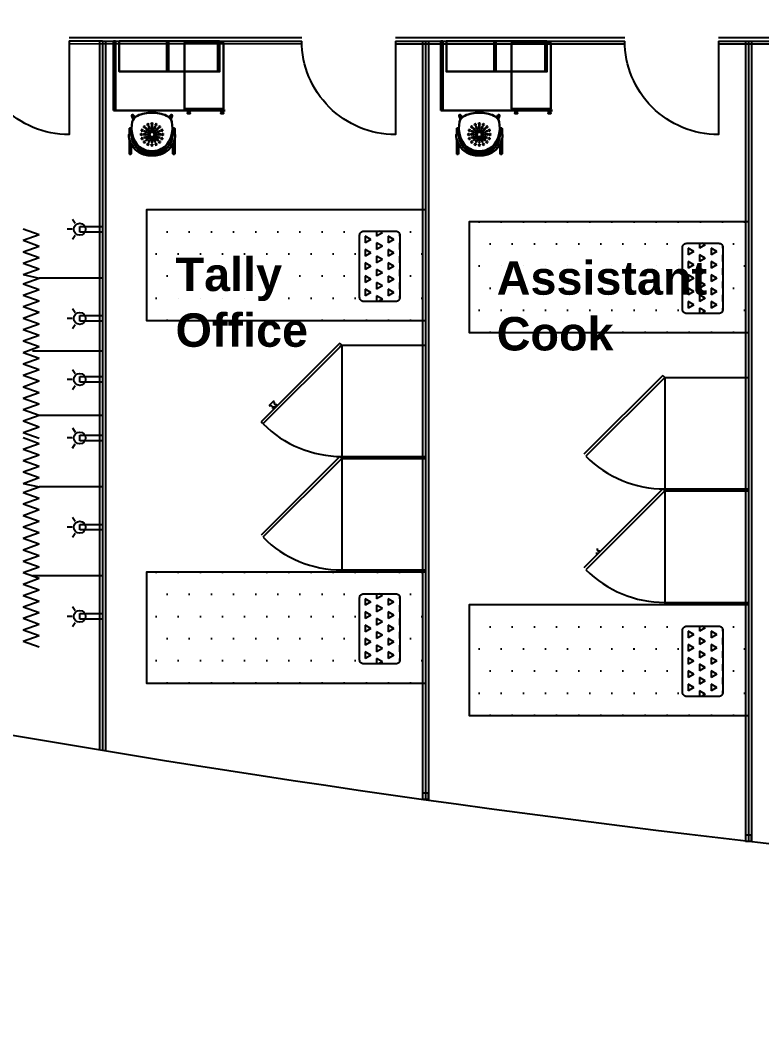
# Model space of a CAD drawing. Header units: millimetres. Extents: x 2592 to 2762, y 1632 to 1753.
# Drawn here: x 2612.24 to 2618.4, y 1687.58 to 1696.04 of the extents above; entities that cross this region are included whole.
import ezdxf

# ---------------------------------------------------------------- set-up
doc = ezdxf.new("R2010")
doc.units = ezdxf.units.MM
for name, color, linetype in [('-1', 7, 'Continuous'), ('15', 7, 'Continuous'), ('Layer3', 7, 'Continuous'), ('SHIP', 7, 'Continuous')]:
    doc.layers.add(name, color=color, linetype=linetype)
doc.layers.add('FURNITURE', color=7, linetype='Continuous', lineweight=30)
doc.styles.get("Standard").update_dxf_attribs({"font": 'Arial.ttf'})

msp = doc.modelspace()

# ---------------------------------------------------------------- hatches: boundary and pattern name
h = msp.add_hatch()
h.set_pattern_fill('DOTS', color=105, scale=0.115818, style=0)
h.set_pattern_definition([(180, (3313.4204, 1919.32875), (-0.09193087, 0.183861737), [0, -0.183861737])])
h.paths.add_polyline_path([(2613.2886, 1693.5411), (2615.605, 1693.5411), (2615.605, 1694.4676), (2613.2886, 1694.4676)])
h.paths.add_polyline_path([(2615.0591, 1694.2662, -0.414214), (2615.0938, 1694.301), (2615.3596, 1694.301, -0.414214), (2615.3944, 1694.2662), (2615.3944, 1693.7515, -0.414214), (2615.3596, 1693.7168), (2615.0938, 1693.7168, -0.414214), (2615.0591, 1693.7515)], flags=16)
h = msp.add_hatch()
h.set_pattern_fill('DOTS', color=105, scale=0.115818, style=0)
h.set_pattern_definition([(180, (3316.10368, 1919.22816), (-0.09193087, 0.183861737), [0, -0.183861737])])
h.paths.add_polyline_path([(2615.9719, 1693.4405), (2618.2883, 1693.4405), (2618.2883, 1694.367), (2615.9719, 1694.367)])
h.paths.add_polyline_path([(2617.7424, 1694.1657, -0.414214), (2617.7771, 1694.2004), (2618.0429, 1694.2004, -0.414214), (2618.0777, 1694.1657), (2618.0777, 1693.6509, -0.414214), (2618.0429, 1693.6162), (2617.7771, 1693.6162, -0.414214), (2617.7424, 1693.6509)], flags=16)
h = msp.add_hatch()
h.set_pattern_fill('TRIANG', color=1, scale=0.011582, angle=-90, style=0)
h.set_pattern_definition([(210, (2584.38793, 1895.435615), (-0.09553735, 0.055158506), [0.05515852, -0.05515852]), (150, (2584.38793, 1895.435615), (-7e-09, 0.110317024), [0.05515852, -0.05515852]), (270, (2584.34016, 1895.46319), (-0.09553734, -0.055158518), [0.05515852, -0.05515852])])
h.paths.add_polyline_path([(2615.0577, 1694.2518, -0.414214), (2615.0924, 1694.2865), (2615.3582, 1694.2865, -0.414214), (2615.393, 1694.2518), (2615.393, 1693.7371, -0.414214), (2615.3582, 1693.7023), (2615.0924, 1693.7023, -0.414214), (2615.0577, 1693.7371)])
h = msp.add_hatch()
h.set_pattern_fill('TRIANG', color=1, scale=0.011582, angle=-90, style=0)
h.set_pattern_definition([(210, (2587.07121, 1895.33502), (-0.09553735, 0.055158506), [0.05515852, -0.05515852]), (150, (2587.07121, 1895.33502), (-7e-09, 0.110317024), [0.05515852, -0.05515852]), (270, (2587.02344, 1895.3626), (-0.09553734, -0.055158518), [0.05515852, -0.05515852])])
h.paths.add_polyline_path([(2617.7409, 1694.1512, -0.414214), (2617.7757, 1694.1859), (2618.0415, 1694.1859, -0.414214), (2618.0762, 1694.1512), (2618.0762, 1693.6365, -0.414214), (2618.0415, 1693.6017), (2617.7757, 1693.6017, -0.414214), (2617.7409, 1693.6365)])
h = msp.add_hatch()
h.set_pattern_fill('DOTS', color=105, scale=0.115818, style=0)
h.set_pattern_definition([(180, (3313.4204, 1916.3158), (-0.09193087, 0.183861737), [0, -0.183861737])])
h.paths.add_polyline_path([(2613.2886, 1690.5281), (2615.605, 1690.5281), (2615.605, 1691.4547), (2613.2886, 1691.4547)])
h.paths.add_polyline_path([(2615.0591, 1691.2533, -0.414214), (2615.0938, 1691.288), (2615.3596, 1691.288, -0.414214), (2615.3944, 1691.2533), (2615.3944, 1690.7386, -0.414214), (2615.3596, 1690.7038), (2615.0938, 1690.7038, -0.414214), (2615.0591, 1690.7386)], flags=16)
h = msp.add_hatch()
h.set_pattern_fill('TRIANG', color=1, scale=0.011582, angle=-90, style=0)
h.set_pattern_definition([(210, (2584.38793, 1892.42267), (-0.09553735, 0.055158506), [0.05515852, -0.05515852]), (150, (2584.38793, 1892.42267), (-7e-09, 0.110317024), [0.05515852, -0.05515852]), (270, (2584.34016, 1892.45025), (-0.09553734, -0.055158518), [0.05515852, -0.05515852])])
h.paths.add_polyline_path([(2615.0577, 1691.2388, -0.414214), (2615.0924, 1691.2736), (2615.3582, 1691.2736, -0.414214), (2615.393, 1691.2388), (2615.393, 1690.7241, -0.414214), (2615.3582, 1690.6894), (2615.0924, 1690.6894, -0.414214), (2615.0577, 1690.7241)])
h = msp.add_hatch()
h.set_pattern_fill('DOTS', color=105, scale=0.115818, style=0)
h.set_pattern_definition([(180, (3316.10368, 1916.04606), (-0.09193087, 0.183861737), [0, -0.183861737])])
h.paths.add_polyline_path([(2615.9719, 1690.2584), (2618.2883, 1690.2584), (2618.2883, 1691.1849), (2615.9719, 1691.1849)])
h.paths.add_polyline_path([(2617.7424, 1690.9835, -0.414214), (2617.7771, 1691.0183), (2618.0429, 1691.0183, -0.414214), (2618.0777, 1690.9835), (2618.0777, 1690.4688, -0.414214), (2618.0429, 1690.4341), (2617.7771, 1690.4341, -0.414214), (2617.7424, 1690.4688)], flags=16)
h = msp.add_hatch()
h.set_pattern_fill('TRIANG', color=1, scale=0.011582, angle=-90, style=0)
h.set_pattern_definition([(210, (2587.07121, 1892.15292), (-0.09553735, 0.055158506), [0.05515852, -0.05515852]), (150, (2587.07121, 1892.15292), (-7e-09, 0.110317024), [0.05515852, -0.05515852]), (270, (2587.02344, 1892.1805), (-0.09553734, -0.055158518), [0.05515852, -0.05515852])])
h.paths.add_polyline_path([(2617.7409, 1690.9691, -0.414214), (2617.7757, 1691.0038), (2618.0415, 1691.0038, -0.414214), (2618.0762, 1690.9691), (2618.0762, 1690.4544, -0.414214), (2618.0415, 1690.4196), (2617.7757, 1690.4196, -0.414214), (2617.7409, 1690.4544)])

# ---------------------------------------------------------------- linework, layer by layer
at = {"layer": '-1', "color": 7}
msp.add_line((2612.3941, 1692.7565), (2612.9217, 1692.7565), dxfattribs=at)
for points in [[(2612.6438, 1695.8676), (2612.6438, 1695.0898, -0.414214), (2611.8659, 1695.8676)], [(2615.3551, 1695.8672), (2615.3551, 1695.0894, -0.414214), (2614.5773, 1695.8672)], [(2618.0384, 1695.8672), (2618.0384, 1695.0894, -0.414214), (2617.2606, 1695.8672)]]:
    msp.add_lwpolyline(points, format="xyb", dxfattribs=at)
for p, q in [((2612.9217, 1695.8676), (2612.9217, 1689.9691)), ((2615.605, 1695.8676), (2615.605, 1689.5588)), ((2618.2883, 1695.8676), (2618.2883, 1689.2141)), ((2612.2635, 1694.3058), (2612.3941, 1694.2583)), ((2612.2635, 1694.2108), (2612.3941, 1694.2583)), ((2612.2635, 1694.2108), (2612.3941, 1694.1632)), ((2612.2635, 1694.1157), (2612.3941, 1694.1632)), ((2612.2635, 1694.1157), (2612.3941, 1694.0681)), ((2612.2635, 1694.0206), (2612.3941, 1694.0681)), ((2612.2635, 1694.0206), (2612.3941, 1693.9731)), ((2612.2635, 1693.9255), (2612.3941, 1693.9731)), ((2612.2635, 1693.9255), (2612.3941, 1693.8973)), ((2612.2635, 1693.8498), (2612.3941, 1693.8973)), ((2612.2635, 1693.8498), (2612.3941, 1693.8023)), ((2612.9217, 1693.8973), (2612.3941, 1693.8973)), ((2612.9217, 1693.8973), (2612.3941, 1693.8973)), ((2612.9217, 1693.8973), (2612.3941, 1693.8973)), ((2612.9217, 1693.8973), (2612.3941, 1693.8973)), ((2612.2635, 1693.7547), (2612.3941, 1693.8023)), ((2612.2635, 1693.7547), (2612.3941, 1693.7072)), ((2612.2635, 1693.6597), (2612.3941, 1693.7072)), ((2612.2635, 1693.6597), (2612.3941, 1693.6121)), ((2612.2635, 1693.5646), (2612.3941, 1693.6121)), ((2612.2635, 1693.5646), (2612.3941, 1693.517)), ((2612.2635, 1693.4695), (2612.3941, 1693.517)), ((2612.2635, 1693.4695), (2612.3941, 1693.422)), ((2612.2635, 1693.3744), (2612.3941, 1693.422)), ((2612.2635, 1693.3744), (2612.3941, 1693.3269)), ((2612.2635, 1693.2794), (2612.3941, 1693.3269)), ((2612.2635, 1693.2794), (2612.3941, 1693.2318)), ((2612.9217, 1693.2903), (2612.341, 1693.2903)), ((2612.9217, 1693.2903), (2612.341, 1693.2903)), ((2612.2635, 1693.1843), (2612.3941, 1693.2318)), ((2612.2635, 1693.1843), (2612.3941, 1693.1368)), ((2612.2635, 1693.0892), (2612.3941, 1693.1368)), ((2612.2635, 1693.0892), (2612.3941, 1693.0417)), ((2612.2635, 1692.9942), (2612.3941, 1693.0417)), ((2612.2635, 1692.9942), (2612.3941, 1692.9466)), ((2612.2635, 1692.8991), (2612.3941, 1692.9466)), ((2612.2635, 1692.8991), (2612.3941, 1692.8516)), ((2612.2635, 1692.804), (2612.3941, 1692.8516)), ((2612.2635, 1692.804), (2612.3941, 1692.7565)), ((2612.2635, 1692.709), (2612.3941, 1692.7565)), ((2612.2635, 1692.709), (2612.3941, 1692.6614)), ((2612.2635, 1692.6139), (2612.3941, 1692.6614)), ((2612.2635, 1692.6139), (2612.3941, 1692.5664)), ((2612.2635, 1692.5707), (2612.3941, 1692.5231)), ((2612.2635, 1692.4756), (2612.3941, 1692.5231)), ((2612.2635, 1692.4756), (2612.3941, 1692.4281)), ((2612.2635, 1692.3805), (2612.3941, 1692.4281)), ((2612.2635, 1692.3805), (2612.3941, 1692.333)), ((2612.2635, 1692.2855), (2612.3941, 1692.333)), ((2612.2635, 1692.2855), (2612.3941, 1692.2379)), ((2612.2635, 1692.1904), (2612.3941, 1692.2379)), ((2612.2635, 1692.1904), (2612.3941, 1692.1622)), ((2612.2635, 1692.1147), (2612.3941, 1692.1622)), ((2612.9217, 1692.1622), (2612.3941, 1692.1622)), ((2612.9217, 1692.1622), (2612.3941, 1692.1622)), ((2612.9217, 1692.1622), (2612.3941, 1692.1622)), ((2612.9217, 1692.1622), (2612.3941, 1692.1622)), ((2612.2635, 1692.1147), (2612.3941, 1692.0671)), ((2612.2635, 1692.0196), (2612.3941, 1692.0671)), ((2612.2635, 1692.0196), (2612.3941, 1691.972)), ((2612.2635, 1691.9245), (2612.3941, 1691.972)), ((2612.2635, 1691.9245), (2612.3941, 1691.877)), ((2612.2635, 1691.8294), (2612.3941, 1691.877)), ((2612.2635, 1691.8294), (2612.3941, 1691.7819)), ((2612.2635, 1691.7344), (2612.3941, 1691.7819)), ((2612.2635, 1691.7344), (2612.3941, 1691.6868)), ((2612.2635, 1691.6393), (2612.3941, 1691.6868)), ((2612.2635, 1691.6393), (2612.3941, 1691.5918)), ((2612.2635, 1691.5442), (2612.3941, 1691.5918)), ((2612.2635, 1691.5442), (2612.3941, 1691.4967)), ((2612.2635, 1691.4492), (2612.3941, 1691.4967)), ((2612.2635, 1691.4492), (2612.3941, 1691.4016)), ((2612.2635, 1691.3541), (2612.3941, 1691.4016)), ((2612.9217, 1691.4209), (2612.341, 1691.4209)), ((2612.9217, 1691.4209), (2612.341, 1691.4209)), ((2612.2635, 1691.3541), (2612.3941, 1691.3066)), ((2612.2635, 1691.259), (2612.3941, 1691.3066)), ((2612.2635, 1691.259), (2612.3941, 1691.2115)), ((2612.2635, 1691.164), (2612.3941, 1691.2115)), ((2612.2635, 1691.164), (2612.3941, 1691.1164)), ((2612.2635, 1691.0689), (2612.3941, 1691.1164)), ((2612.2635, 1691.0689), (2612.3941, 1691.0214)), ((2612.2635, 1690.9738), (2612.3941, 1691.0214)), ((2612.2635, 1690.9738), (2612.3941, 1690.9263)), ((2612.2635, 1690.8788), (2612.3941, 1690.9263)), ((2612.2635, 1690.8788), (2612.3941, 1690.8312))]:
    msp.add_line(p, q)
at = {"color": 2}
for p, q in [((2614.8937, 1693.3569), (2614.2385, 1692.7017)), ((2614.8937, 1693.3569), (2614.9101, 1693.3405)), ((2614.9101, 1693.3405), (2614.2549, 1692.6853)), ((2614.8937, 1693.3241), (2614.9101, 1693.3405)), ((2614.9101, 1693.3405), (2614.9101, 1692.414)), ((2614.9101, 1693.3405), (2615.605, 1693.3405)), ((2614.9101, 1693.3405), (2615.605, 1693.3405)), ((2617.577, 1693.0871), (2616.9218, 1692.432)), ((2617.5934, 1693.0708), (2616.9382, 1692.4156)), ((2617.577, 1693.0871), (2617.5934, 1693.0708)), ((2617.577, 1693.0544), (2617.5934, 1693.0708)), ((2617.5934, 1693.0708), (2617.5934, 1692.1442)), ((2617.5934, 1693.0708), (2618.2883, 1693.0708)), ((2617.5934, 1693.0708), (2618.2883, 1693.0708)), ((2614.3359, 1692.827), (2614.3591, 1692.827)), ((2614.2385, 1692.7055), (2614.2549, 1692.6891)), ((2614.8937, 1692.414), (2614.2385, 1691.7588)), ((2614.8937, 1692.414), (2614.9101, 1692.3976)), ((2614.9101, 1692.414), (2615.605, 1692.414)), ((2614.9101, 1692.414), (2614.9101, 1692.3976)), ((2614.9101, 1692.3976), (2614.2549, 1691.7424)), ((2614.8937, 1692.3812), (2614.9101, 1692.3976)), ((2614.9101, 1692.3976), (2615.605, 1692.3976)), ((2614.9101, 1692.3976), (2615.605, 1692.3976)), ((2614.9101, 1692.3976), (2615.605, 1692.3976)), ((2614.9101, 1692.3976), (2614.9101, 1691.471)), ((2614.9101, 1692.3976), (2615.605, 1692.3976)), ((2614.9101, 1692.3976), (2615.605, 1692.3976)), ((2617.577, 1692.1442), (2616.9218, 1691.489)), ((2617.5934, 1692.1278), (2616.9382, 1691.4727)), ((2617.577, 1692.1442), (2617.5934, 1692.1278)), ((2617.577, 1692.1115), (2617.5934, 1692.1278)), ((2617.5934, 1692.1442), (2618.2883, 1692.1442)), ((2617.5934, 1692.1442), (2617.5934, 1692.1278)), ((2617.5934, 1692.1278), (2618.2883, 1692.1278)), ((2617.5934, 1692.1278), (2618.2883, 1692.1278)), ((2617.5934, 1692.1278), (2618.2883, 1692.1278)), ((2617.5934, 1692.1278), (2617.5934, 1691.2013)), ((2617.5934, 1692.1278), (2618.2883, 1692.1278)), ((2617.5934, 1692.1278), (2618.2883, 1692.1278)), ((2617.0192, 1691.6106), (2617.0424, 1691.6106)), ((2614.9101, 1691.471), (2615.605, 1691.471)), ((2614.9101, 1691.471), (2614.9101, 1691.4547)), ((2614.9101, 1691.4547), (2615.605, 1691.4547)), ((2614.9101, 1691.4547), (2615.605, 1691.4547)), ((2614.9101, 1691.4547), (2615.605, 1691.4547)), ((2617.5934, 1691.2013), (2618.2883, 1691.2013)), ((2617.5934, 1691.2013), (2617.5934, 1691.1849)), ((2617.5934, 1691.1849), (2618.2883, 1691.1849)), ((2617.5934, 1691.1849), (2618.2883, 1691.1849)), ((2617.5934, 1691.1849), (2618.2883, 1691.1849))]:
    msp.add_line(p, q, dxfattribs=at)
for points in [[(2615.605, 1693.5411), (2613.2886, 1693.5411), (2613.2886, 1694.4676), (2615.605, 1694.4676)], [(2618.2883, 1693.4405), (2615.9719, 1693.4405), (2615.9719, 1694.367), (2618.2883, 1694.367)], [(2615.605, 1690.5281), (2613.2886, 1690.5281), (2613.2886, 1691.4547), (2615.605, 1691.4547)], [(2618.2883, 1690.2584), (2615.9719, 1690.2584), (2615.9719, 1691.1849), (2618.2883, 1691.1849)], [(2615.58, 1689.5647), (2615.63, 1689.5647), (2615.63, 1689.6147), (2615.58, 1689.6147)], [(2618.2633, 1689.2171), (2618.3133, 1689.2171), (2618.3133, 1689.2671), (2618.2633, 1689.2671)]]:
    msp.add_lwpolyline(points, close=True)
at = {"color": 1}
for points in [[(2615.0577, 1693.7371), (2615.0577, 1694.2518, -0.414214), (2615.0924, 1694.2865), (2615.3582, 1694.2865, -0.414214), (2615.393, 1694.2518), (2615.393, 1693.7371, -0.414214), (2615.3582, 1693.7023), (2615.0924, 1693.7023, -0.414214)], [(2617.7409, 1693.6365), (2617.7409, 1694.1512, -0.414214), (2617.7757, 1694.1859), (2618.0415, 1694.1859, -0.414214), (2618.0762, 1694.1512), (2618.0762, 1693.6365, -0.414214), (2618.0415, 1693.6017), (2617.7757, 1693.6017, -0.414214)], [(2615.0577, 1690.7241), (2615.0577, 1691.2388, -0.414214), (2615.0924, 1691.2736), (2615.3582, 1691.2736, -0.414214), (2615.393, 1691.2388), (2615.393, 1690.7241, -0.414214), (2615.3582, 1690.6894), (2615.0924, 1690.6894, -0.414214)], [(2617.7409, 1690.4544), (2617.7409, 1690.9691, -0.414214), (2617.7757, 1691.0038), (2618.0415, 1691.0038, -0.414214), (2618.0762, 1690.9691), (2618.0762, 1690.4544, -0.414214), (2618.0415, 1690.4196), (2617.7757, 1690.4196, -0.414214)]]:
    msp.add_lwpolyline(points, format="xyb", close=True, dxfattribs=at)
at = {"color": 2, "ltscale": 0.1}
for points in [[(2614.3485, 1692.8656), (2614.3409, 1692.8733), (2614.3081, 1692.8405), (2614.3158, 1692.8329)], [(2614.3354, 1692.8132), (2614.3409, 1692.8078), (2614.3736, 1692.8405)], [(2614.3736, 1692.8405), (2614.3681, 1692.846)], [(2617.0187, 1691.5968), (2617.0241, 1691.5914), (2617.0569, 1691.6241)], [(2617.0569, 1691.6241), (2617.0514, 1691.6296)]]:
    msp.add_lwpolyline(points, dxfattribs=at)
for centre, start, end in [((2614.3215, 1692.819), 337.61986, 112.38014), ((2614.3624, 1692.8599), 157.61986, 292.38014), ((2617.0457, 1691.6435), 157.61986, 292.38014)]:
    msp.add_arc(centre, 0.0151, start, end, dxfattribs=at)
at = {"color": 2}
for centre in [(2614.9101, 1693.3405), (2617.5934, 1693.0708), (2614.9101, 1692.3976), (2617.5934, 1692.1278)]:
    msp.add_arc(centre, 0.9265, 225, 270, dxfattribs=at)
at = {"layer": '15'}
for p, q in [((2612.6438, 1695.8676), (2612.9217, 1695.8676)), ((2612.9217, 1695.8672), (2614.5773, 1695.8672)), ((2615.3551, 1695.8672), (2617.2606, 1695.8672)), ((2615.605, 1695.8672), (2615.605, 1695.0425)), ((2618.0384, 1695.8672), (2619.9439, 1695.8672)), ((2618.2883, 1695.8672), (2618.2883, 1695.0898))]:
    msp.add_line(p, q, dxfattribs=at)
msp.add_open_spline([(2595.4177, 1703.4766), (2597.9896, 1705.1558), (2607.4952, 1707.4045), (2618.8266, 1709.5475), (2646.5254, 1710.6884), (2663.2577, 1710.6345), (2684.8698, 1710.8059), (2704.7942, 1709.4347), (2716.9406, 1704.9596), (2720.8421, 1701.6755), (2721.7541, 1699.1949), (2720.8418, 1696.6038), (2716.9403, 1693.3196), (2704.7938, 1688.8446), (2684.8694, 1687.4734), (2663.2573, 1687.6447), (2646.5251, 1687.5908), (2618.8263, 1688.7317), (2607.4948, 1690.8747), (2597.9892, 1693.1234), (2595.4173, 1694.8026)], degree=3, knots=[0, 0, 0, 0, 7.869222, 26.748757, 42.740066, 76.819194, 100.648485, 122.401168, 132.015576, 139.770971, 139.770971, 139.770971, 147.526365, 157.140773, 178.893456, 202.722747, 236.801876, 252.793184, 271.67272, 279.541942, 279.541942, 279.541942, 279.541942], dxfattribs=at)
at = {"layer": 'FURNITURE', "color": 3}
for p, q in [((2613.0287, 1695.2883), (2613.9406, 1695.2883)), ((2615.7482, 1695.2883), (2616.6601, 1695.2883))]:
    msp.add_line(p, q, dxfattribs=at)
at = {"layer": 'FURNITURE', "color": 3, "ltscale": 0.1}
for p, q in [((2613.1649, 1695.2446), (2613.1772, 1695.215)), ((2613.1784, 1695.2503), (2613.1874, 1695.2287)), ((2613.4873, 1695.2503), (2613.4783, 1695.2287)), ((2613.5008, 1695.2446), (2613.4885, 1695.215)), ((2615.8843, 1695.2446), (2615.8967, 1695.215)), ((2615.8979, 1695.2503), (2615.9068, 1695.2287)), ((2616.2067, 1695.2503), (2616.1978, 1695.2287)), ((2616.2203, 1695.2446), (2616.2079, 1695.215)), ((2613.1445, 1695.0913), (2613.1445, 1695.1368)), ((2613.1592, 1695.0913), (2613.1592, 1695.1368)), ((2613.5065, 1695.0913), (2613.5065, 1695.1368)), ((2613.5212, 1695.0913), (2613.5212, 1695.1368)), ((2615.864, 1695.0913), (2615.864, 1695.1368)), ((2615.8786, 1695.0913), (2615.8786, 1695.1368)), ((2616.226, 1695.0913), (2616.226, 1695.1368)), ((2616.2406, 1695.0913), (2616.2406, 1695.1368)), ((2613.1615, 1695.0913), (2613.1422, 1695.0913)), ((2613.1445, 1694.9325), (2613.1445, 1695.0536)), ((2613.165, 1695.0657), (2613.177, 1695.0657)), ((2613.1681, 1695.0511), (2613.1832, 1695.0511)), ((2613.2585, 1695.0763), (2613.2586, 1695.0763)), ((2613.4981, 1695.0511), (2613.4825, 1695.0511)), ((2613.5011, 1695.0657), (2613.4887, 1695.0657)), ((2613.5042, 1695.0913), (2613.5235, 1695.0913)), ((2613.5212, 1694.9325), (2613.5212, 1695.0536)), ((2615.8809, 1695.0913), (2615.8616, 1695.0913)), ((2615.864, 1694.9325), (2615.864, 1695.0536)), ((2615.8844, 1695.0657), (2615.8965, 1695.0657)), ((2615.8876, 1695.0511), (2615.9026, 1695.0511)), ((2615.9779, 1695.0763), (2615.978, 1695.0763)), ((2616.2176, 1695.0511), (2616.202, 1695.0511)), ((2616.2205, 1695.0657), (2616.2081, 1695.0657)), ((2616.2237, 1695.0913), (2616.243, 1695.0913)), ((2616.2406, 1694.9325), (2616.2406, 1695.0536)), ((2613.1592, 1694.9325), (2613.1592, 1695.012)), ((2613.3411, 1694.9526), (2613.3257, 1694.9526)), ((2613.5065, 1694.9325), (2613.5065, 1695.012)), ((2615.8786, 1694.9325), (2615.8786, 1695.012)), ((2616.0606, 1694.9526), (2616.0451, 1694.9526)), ((2616.226, 1694.9325), (2616.226, 1695.012)), ((2613.3143, 1694.9388), (2613.3329, 1694.9388)), ((2613.3143, 1694.9308), (2613.3514, 1694.9308)), ((2613.3143, 1694.9164), (2613.3329, 1694.9164)), ((2613.3514, 1694.9388), (2613.3329, 1694.9388)), ((2613.3514, 1694.9164), (2613.3329, 1694.9164)), ((2616.0338, 1694.9388), (2616.0523, 1694.9388)), ((2616.0338, 1694.9308), (2616.0708, 1694.9308)), ((2616.0338, 1694.9164), (2616.0523, 1694.9164)), ((2616.0708, 1694.9388), (2616.0523, 1694.9388)), ((2616.0708, 1694.9164), (2616.0523, 1694.9164))]:
    msp.add_line(p, q, dxfattribs=at)
at = {"layer": 'FURNITURE', "color": 3, "ltscale": 0.1, "flags": 128}
for points in [[(2613.0141, 1695.2883), (2613.0141, 1695.8672), (2613.0287, 1695.8672), (2613.0287, 1695.2883)], [(2613.8944, 1695.8672), (2613.06, 1695.8672), (2613.06, 1695.6125), (2613.8944, 1695.6125)], [(2613.9257, 1695.3037), (2613.9257, 1695.8518), (2613.6015, 1695.8518), (2613.6015, 1695.3037)], [(2615.7335, 1695.2883), (2615.7335, 1695.8672), (2615.7482, 1695.8672), (2615.7482, 1695.2883)], [(2616.6138, 1695.8672), (2615.7794, 1695.8672), (2615.7794, 1695.6125), (2616.6138, 1695.6125)], [(2616.6451, 1695.3037), (2616.6451, 1695.8518), (2616.3209, 1695.8518), (2616.3209, 1695.3037)], [(2613.9237, 1695.3029), (2613.6034, 1695.3029), (2613.6034, 1695.2883), (2613.9237, 1695.2883)], [(2616.6432, 1695.3029), (2616.3228, 1695.3029), (2616.3228, 1695.2883), (2616.6432, 1695.2883)]]:
    msp.add_lwpolyline(points, close=True, dxfattribs=at)
for points in [[(2613.4552, 1695.8672), (2613.4552, 1695.6125), (2613.4699, 1695.6125), (2613.4699, 1695.8672)], [(2613.8797, 1695.6125), (2613.8797, 1695.8672)], [(2616.1746, 1695.8672), (2616.1746, 1695.6125), (2616.1893, 1695.6125), (2616.1893, 1695.8672)], [(2616.5992, 1695.6125), (2616.5992, 1695.8672)]]:
    msp.add_lwpolyline(points, dxfattribs=at)
at = {"layer": 'FURNITURE', "color": 3, "ltscale": 0.1}
for points in [[(2613.6271, 1695.2844), (2613.6271, 1695.2883), (2613.6502, 1695.2883)], [(2613.6502, 1695.2705), (2613.6502, 1695.2651), (2613.6271, 1695.2651), (2613.6271, 1695.2705)], [(2613.6502, 1695.2883), (2613.6502, 1695.2844)], [(2613.9044, 1695.2844), (2613.9044, 1695.2883), (2613.9276, 1695.2883)], [(2613.9276, 1695.2705), (2613.9276, 1695.2651), (2613.9044, 1695.2651), (2613.9044, 1695.2705)], [(2616.3465, 1695.2844), (2616.3465, 1695.2883), (2616.3697, 1695.2883)], [(2616.3697, 1695.2705), (2616.3697, 1695.2651), (2616.3465, 1695.2651), (2616.3465, 1695.2705)], [(2616.3697, 1695.2883), (2616.3697, 1695.2844)], [(2616.6239, 1695.2844), (2616.6239, 1695.2883), (2616.647, 1695.2883)], [(2616.647, 1695.2705), (2616.647, 1695.2651), (2616.6239, 1695.2651), (2616.6239, 1695.2705)]]:
    msp.add_lwpolyline(points, dxfattribs=at)
for centre, radius in [((2613.2508, 1695.1245), 0.00618), ((2613.2701, 1695.1533), 0.00618), ((2613.2859, 1695.1375), 0.0027), ((2613.2989, 1695.1726), 0.00618), ((2613.2968, 1695.1266), 0.0027), ((2613.3075, 1695.1519), 0.0027), ((2613.3134, 1695.1376), 0.0027), ((2613.3193, 1695.1234), 0.0027), ((2613.3329, 1695.1793), 0.00618), ((2613.3329, 1695.1569), 0.0027), ((2613.3329, 1695.1415), 0.0027), ((2613.3329, 1695.1261), 0.0027), ((2613.3464, 1695.1234), 0.0027), ((2613.3524, 1695.1376), 0.0027), ((2613.3583, 1695.1519), 0.0027), ((2613.3668, 1695.1726), 0.00618), ((2613.3689, 1695.1266), 0.0027), ((2613.3798, 1695.1375), 0.0027), ((2613.3956, 1695.1533), 0.00618), ((2613.4149, 1695.1245), 0.00618), ((2615.9703, 1695.1245), 0.00618), ((2615.9895, 1695.1533), 0.00618), ((2616.0054, 1695.1375), 0.0027), ((2616.0183, 1695.1726), 0.00618), ((2616.0163, 1695.1266), 0.0027), ((2616.0269, 1695.1519), 0.0027), ((2616.0328, 1695.1376), 0.0027), ((2616.0387, 1695.1234), 0.0027), ((2616.0523, 1695.1793), 0.00618), ((2616.0523, 1695.1569), 0.0027), ((2616.0523, 1695.1415), 0.0027), ((2616.0523, 1695.1261), 0.0027), ((2616.0659, 1695.1234), 0.0027), ((2616.0718, 1695.1376), 0.0027), ((2616.0777, 1695.1519), 0.0027), ((2616.0863, 1695.1726), 0.00618), ((2616.0883, 1695.1266), 0.0027), ((2616.0992, 1695.1375), 0.0027), ((2616.1151, 1695.1533), 0.00618), ((2616.1343, 1695.1245), 0.00618), ((2613.2441, 1695.0906), 0.00618), ((2613.2508, 1695.0566), 0.00618), ((2613.2665, 1695.0906), 0.0027), ((2613.2715, 1695.116), 0.0027), ((2613.2715, 1695.0651), 0.0027), ((2613.2819, 1695.0906), 0.0027), ((2613.2858, 1695.0711), 0.0027), ((2613.2859, 1695.0436), 0.0027), ((2613.2861, 1695.11), 0.0027), ((2613.2968, 1695.0545), 0.0027), ((2613.2974, 1695.0906), 0.0027), ((2613.3001, 1695.1041), 0.0027), ((2613.3001, 1695.077), 0.0027), ((2613.3078, 1695.1157), 0.0027), ((2613.3078, 1695.0654), 0.0027), ((2613.3134, 1695.0435), 0.0027), ((2613.3138, 1695.0968), 0.0027), ((2613.3138, 1695.0844), 0.0027), ((2613.3193, 1695.0577), 0.0027), ((2613.3211, 1695.1068), 0.0027), ((2613.3211, 1695.0743), 0.0027), ((2613.3329, 1695.0705), 0.0027), ((2613.3329, 1695.055), 0.0027), ((2613.3329, 1695.0396), 0.0027), ((2613.3332, 1695.1106), 0.0027), ((2613.3447, 1695.1068), 0.0027), ((2613.3447, 1695.0743), 0.0027), ((2613.3464, 1695.0577), 0.0027), ((2613.3519, 1695.0968), 0.0027), ((2613.3519, 1695.0844), 0.0027), ((2613.3524, 1695.0435), 0.0027), ((2613.358, 1695.1157), 0.0027), ((2613.358, 1695.0654), 0.0027), ((2613.3657, 1695.1041), 0.0027), ((2613.3657, 1695.077), 0.0027), ((2613.3684, 1695.0906), 0.0027), ((2613.3689, 1695.0545), 0.0027), ((2613.3798, 1695.0436), 0.0027), ((2613.3799, 1695.11), 0.0027), ((2613.3799, 1695.0711), 0.0027), ((2613.3838, 1695.0906), 0.0027), ((2613.3942, 1695.116), 0.0027), ((2613.3942, 1695.0651), 0.0027), ((2613.3992, 1695.0906), 0.0027), ((2613.4149, 1695.0566), 0.00618), ((2613.4216, 1695.0906), 0.00618), ((2615.9635, 1695.0906), 0.00618), ((2615.9703, 1695.0566), 0.00618), ((2615.9859, 1695.0906), 0.0027), ((2615.991, 1695.116), 0.0027), ((2615.991, 1695.0651), 0.0027), ((2616.0014, 1695.0906), 0.0027), ((2616.0052, 1695.0711), 0.0027), ((2616.0054, 1695.0436), 0.0027), ((2616.0056, 1695.11), 0.0027), ((2616.0163, 1695.0545), 0.0027), ((2616.0168, 1695.0906), 0.0027), ((2616.0195, 1695.1041), 0.0027), ((2616.0195, 1695.077), 0.0027), ((2616.0272, 1695.1157), 0.0027), ((2616.0272, 1695.0654), 0.0027), ((2616.0328, 1695.0435), 0.0027), ((2616.0332, 1695.0968), 0.0027), ((2616.0332, 1695.0844), 0.0027), ((2616.0387, 1695.0577), 0.0027), ((2616.0405, 1695.1068), 0.0027), ((2616.0405, 1695.0743), 0.0027), ((2616.0523, 1695.0705), 0.0027), ((2616.0523, 1695.055), 0.0027), ((2616.0523, 1695.0396), 0.0027), ((2616.0526, 1695.1106), 0.0027), ((2616.0641, 1695.1068), 0.0027), ((2616.0641, 1695.0743), 0.0027), ((2616.0659, 1695.0577), 0.0027), ((2616.0714, 1695.0968), 0.0027), ((2616.0714, 1695.0844), 0.0027), ((2616.0718, 1695.0435), 0.0027), ((2616.0774, 1695.1157), 0.0027), ((2616.0774, 1695.0654), 0.0027), ((2616.0851, 1695.1041), 0.0027), ((2616.0851, 1695.077), 0.0027), ((2616.0878, 1695.0906), 0.0027), ((2616.0883, 1695.0545), 0.0027), ((2616.0992, 1695.0436), 0.0027), ((2616.0994, 1695.11), 0.0027), ((2616.0994, 1695.0711), 0.0027), ((2616.1032, 1695.0906), 0.0027), ((2616.1136, 1695.116), 0.0027), ((2616.1136, 1695.0651), 0.0027), ((2616.1187, 1695.0906), 0.0027), ((2616.1343, 1695.0566), 0.00618), ((2616.1411, 1695.0906), 0.00618), ((2613.2701, 1695.0278), 0.00618), ((2613.2989, 1695.0085), 0.00618), ((2613.3075, 1695.0292), 0.0027), ((2613.3329, 1695.0018), 0.00618), ((2613.3329, 1695.0242), 0.0027), ((2613.3583, 1695.0292), 0.0027), ((2613.3668, 1695.0085), 0.00618), ((2613.3956, 1695.0278), 0.00618), ((2615.9895, 1695.0278), 0.00618), ((2616.0183, 1695.0085), 0.00618), ((2616.0269, 1695.0292), 0.0027), ((2616.0523, 1695.0018), 0.00618), ((2616.0523, 1695.0242), 0.0027), ((2616.0777, 1695.0292), 0.0027), ((2616.0863, 1695.0085), 0.00618), ((2616.1151, 1695.0278), 0.00618)]:
    msp.add_circle(centre, radius, dxfattribs=at)
for centre, radius, start, end in [((2613.1716, 1695.2474), 0.00733, 22.61301, 202.61301), ((2613.1716, 1695.2474), 0.00733, 22.61301, 202.61301), ((2613.244, 1695.1763), 0.0772, 114.78658, 166.47592), ((2613.3255, 1694.9996), 0.2717, 88.45801, 114.78658), ((2613.3402, 1694.9996), 0.2717, 65.21342, 91.54199), ((2613.4217, 1695.1763), 0.0772, 13.52408, 65.21342), ((2613.4941, 1695.2474), 0.00733, 337.38699, 157.38699), ((2613.6242, 1695.2775), 0.00753, 292.61986, 67.38014), ((2613.6531, 1695.2775), 0.00753, 112.61986, 247.38014), ((2613.9015, 1695.2775), 0.00753, 292.61986, 67.38014), ((2613.9305, 1695.2775), 0.00753, 112.61986, 247.38014), ((2615.8911, 1695.2474), 0.00733, 22.61301, 202.61301), ((2615.8911, 1695.2474), 0.00733, 22.61301, 202.61301), ((2615.9634, 1695.1763), 0.0772, 114.78658, 166.47592), ((2616.045, 1694.9996), 0.2717, 88.45801, 114.78658), ((2616.0596, 1694.9996), 0.2717, 65.21342, 91.54199), ((2616.1412, 1695.1763), 0.0772, 13.52408, 65.21342), ((2616.2135, 1695.2474), 0.00733, 337.38699, 157.38699), ((2616.3436, 1695.2775), 0.00753, 292.61986, 67.38014), ((2616.3726, 1695.2775), 0.00753, 112.61986, 247.38014), ((2616.621, 1695.2775), 0.00753, 292.61986, 67.38014), ((2616.6499, 1695.2775), 0.00753, 112.61986, 247.38014), ((2613.1519, 1695.1368), 0.00733, 0, 180), ((2613.3817, 1695.1432), 0.2188, 166.47592, 224.9054), ((2613.284, 1695.1432), 0.2188, 315.0946, 13.52408), ((2613.5139, 1695.1368), 0.00733, 0, 180), ((2615.8713, 1695.1368), 0.00733, 0, 180), ((2616.1011, 1695.1432), 0.2188, 166.47592, 224.9054), ((2616.0035, 1695.1432), 0.2188, 315.0946, 13.52408), ((2616.2333, 1695.1368), 0.00733, 0, 180), ((2613.1422, 1695.0898), 0.00154, 90, 180.08866), ((2613.3143, 1695.09), 0.1737, 180.08698, 225.78006), ((2613.1615, 1695.0898), 0.00154, 0.09985, 90), ((2613.7983, 1695.1266), 0.637, 183.19672, 184.5549), ((2613.3143, 1695.09), 0.1513, 180.09985, 270), ((2613.3449, 1695.0944), 0.1825, 185.75817, 198.30868), ((2613.3414, 1695.0971), 0.1801, 199.49924, 213.15244), ((2613.3514, 1695.09), 0.1513, 270, 359.90015), ((2613.3514, 1695.09), 0.1737, 314.21994, 359.91302), ((2613.3243, 1695.0971), 0.1801, 326.84756, 340.50076), ((2613.3209, 1695.0944), 0.1825, 341.69132, 354.24183), ((2612.8675, 1695.1266), 0.637, 355.4451, 356.80328), ((2613.5042, 1695.0898), 0.00154, 90, 179.90015), ((2613.5235, 1695.0898), 0.00154, 0.09985, 90), ((2615.8616, 1695.0898), 0.00154, 90, 180.08866), ((2616.0338, 1695.09), 0.1737, 180.08698, 225.78006), ((2615.8809, 1695.0898), 0.00154, 0.09985, 90), ((2616.5177, 1695.1266), 0.637, 183.19672, 184.5549), ((2616.0338, 1695.09), 0.1513, 180.09985, 270), ((2616.0643, 1695.0944), 0.1825, 185.75817, 198.30868), ((2616.0608, 1695.0971), 0.1801, 199.49924, 213.15244), ((2616.0708, 1695.09), 0.1513, 270, 359.90015), ((2616.0708, 1695.09), 0.1737, 314.21994, 359.91302), ((2616.0438, 1695.0971), 0.1801, 326.84756, 340.50076), ((2616.0403, 1695.0944), 0.1825, 341.69132, 354.24183), ((2615.5869, 1695.1266), 0.637, 355.4451, 356.80328), ((2616.2237, 1695.0898), 0.00154, 90, 179.90015), ((2616.243, 1695.0898), 0.00154, 0.09985, 90), ((2613.328, 1695.0928), 0.1666, 214.42327, 231.05848), ((2613.3143, 1695.09), 0.1737, 225.78006, 252.85994), ((2613.3151, 1695.0765), 0.1458, 230.99448, 270.29187), ((2613.325, 1695.1077), 0.1544, 230.44516, 256.1706), ((2613.3248, 1695.0875), 0.1349, 254.06145, 270.23491), ((2613.3406, 1695.0875), 0.1349, 269.76509, 285.93855), ((2613.3506, 1695.0765), 0.1458, 269.70813, 309.00552), ((2613.3407, 1695.1077), 0.1544, 283.8294, 309.55484), ((2613.3514, 1695.09), 0.1737, 287.14006, 314.21994), ((2613.3377, 1695.0928), 0.1666, 308.94152, 325.57673), ((2616.0475, 1695.0928), 0.1666, 214.42327, 231.05848), ((2616.0338, 1695.09), 0.1737, 225.78006, 252.85994), ((2616.0345, 1695.0765), 0.1458, 230.99448, 270.29187), ((2616.0444, 1695.1077), 0.1544, 230.44516, 256.1706), ((2616.0442, 1695.0875), 0.1349, 254.06145, 270.23491), ((2616.06, 1695.0875), 0.1349, 269.76509, 285.93855), ((2616.0701, 1695.0765), 0.1458, 269.70813, 309.00552), ((2616.0601, 1695.1077), 0.1544, 283.8294, 309.55484), ((2616.0708, 1695.09), 0.1737, 287.14006, 314.21994), ((2616.0571, 1695.0928), 0.1666, 308.94152, 325.57673), ((2613.3129, 1695.0806), 0.1643, 252.36598, 270.49396), ((2613.3528, 1695.0806), 0.1643, 269.50604, 287.63402), ((2616.0324, 1695.0806), 0.1643, 252.36598, 270.49396), ((2616.0722, 1695.0806), 0.1643, 269.50604, 287.63402)]:
    msp.add_arc(centre, radius, start, end, dxfattribs=at)
for centre in [(2613.1519, 1694.9325), (2613.1519, 1694.9325), (2613.1519, 1694.9325), (2613.1519, 1694.9325), (2615.8713, 1694.9325), (2615.8713, 1694.9325), (2615.8713, 1694.9325), (2615.8713, 1694.9325)]:
    msp.add_ellipse(centre, major_axis=(0.00733, 0), ratio=0.964867, start_param=3.141593, end_param=6.283185, dxfattribs=at)
at = {"layer": 'FURNITURE', "color": 3, "ltscale": 0.1, "extrusion": (0, 0, -1)}
for centre in [(2613.5139, 1694.9325), (2613.5139, 1694.9325), (2613.5139, 1694.9325), (2613.5139, 1694.9325), (2616.2333, 1694.9325), (2616.2333, 1694.9325), (2616.2333, 1694.9325), (2616.2333, 1694.9325)]:
    msp.add_ellipse(centre, major_axis=(-0.00733, 0), ratio=0.964867, start_param=3.141593, end_param=6.283185, dxfattribs=at)
at = {"layer": 'FURNITURE', "color": 3, "ltscale": 0.1}
for p in [(2613.2859, 1695.1375), (2613.2859, 1695.1375), (2613.2914, 1695.132), (2613.3075, 1695.1519), (2613.3075, 1695.1519), (2613.3104, 1695.1447), (2613.3329, 1695.1627), (2613.3329, 1695.1569), (2613.3329, 1695.1569), (2613.3329, 1695.1492), (2613.3553, 1695.1447), (2613.3583, 1695.1519), (2613.3583, 1695.1519), (2613.3743, 1695.132), (2613.3798, 1695.1375), (2613.3798, 1695.1375), (2616.0054, 1695.1375), (2616.0054, 1695.1375), (2616.0108, 1695.132), (2616.0269, 1695.1519), (2616.0269, 1695.1519), (2616.0298, 1695.1447), (2616.0523, 1695.1627), (2616.0523, 1695.1569), (2616.0523, 1695.1569), (2616.0523, 1695.1492), (2616.0747, 1695.1447), (2616.0777, 1695.1519), (2616.0777, 1695.1519), (2616.0938, 1695.132), (2616.0992, 1695.1375), (2616.0992, 1695.1375), (2613.2665, 1695.0906), (2613.2665, 1695.0906), (2613.2715, 1695.116), (2613.2715, 1695.116), (2613.2742, 1695.0906), (2613.279, 1695.113), (2613.2824, 1695.065), (2613.3071, 1695.0365), (2613.3071, 1695.0365), (2613.3104, 1695.0364), (2613.3325, 1695.0391), (2613.3549, 1695.0436), (2613.3553, 1695.0364), (2613.3579, 1695.0365), (2613.3579, 1695.0365), (2613.3743, 1695.0491), (2613.3798, 1695.0436), (2613.3798, 1695.0436), (2613.3833, 1695.065), (2613.3915, 1695.0906), (2613.3942, 1695.116), (2613.3942, 1695.116), (2613.3992, 1695.0906), (2613.3992, 1695.0906), (2613.4054, 1695.0906), (2615.9859, 1695.0906), (2615.9859, 1695.0906), (2615.991, 1695.116), (2615.991, 1695.116), (2615.9936, 1695.0906), (2615.9984, 1695.113), (2616.0019, 1695.065), (2616.0265, 1695.0365), (2616.0265, 1695.0365), (2616.0298, 1695.0364), (2616.0519, 1695.0391), (2616.0744, 1695.0436), (2616.0747, 1695.0364), (2616.0773, 1695.0365), (2616.0773, 1695.0365), (2616.0938, 1695.0491), (2616.0992, 1695.0436), (2616.0992, 1695.0436), (2616.1027, 1695.065), (2616.111, 1695.0906), (2616.1136, 1695.116), (2616.1136, 1695.116), (2616.1187, 1695.0906), (2616.1187, 1695.0906), (2616.1248, 1695.0906)]:
    msp.add_point(p, dxfattribs=at)
at = {"layer": 'Layer3'}
for p, q in [((2614.5773, 1695.8922), (2612.6438, 1695.8926)), ((2617.2606, 1695.8922), (2615.3551, 1695.8922)), ((2619.9439, 1695.8922), (2618.0384, 1695.8922)), ((2614.5773, 1695.8422), (2612.6438, 1695.8426)), ((2612.8967, 1695.8672), (2612.8967, 1689.9691)), ((2612.9467, 1695.8672), (2612.9467, 1689.9691)), ((2617.2606, 1695.8422), (2615.3551, 1695.8422)), ((2615.58, 1695.8672), (2615.58, 1689.5588)), ((2615.63, 1695.8672), (2615.63, 1689.5588)), ((2619.9439, 1695.8422), (2618.0384, 1695.8422)), ((2618.2633, 1695.8672), (2618.2633, 1689.2141)), ((2618.3133, 1695.8672), (2618.3133, 1689.2141))]:
    msp.add_line(p, q, dxfattribs=at)
at = {"layer": 'SHIP'}
for p, q in [((2612.6709, 1694.3858), (2612.6955, 1694.3525)), ((2612.6703, 1694.3027), (2612.6289, 1694.3027)), ((2612.6709, 1694.2196), (2612.6955, 1694.2529)), ((2612.6709, 1693.6446), (2612.6955, 1693.6112)), ((2612.6703, 1693.5615), (2612.6289, 1693.5615)), ((2612.6709, 1693.4783), (2612.6955, 1693.5117)), ((2612.6709, 1693.1378), (2612.6955, 1693.1044)), ((2612.6703, 1693.0547), (2612.6289, 1693.0547)), ((2612.6709, 1692.9715), (2612.6955, 1693.0049)), ((2612.6709, 1692.6507), (2612.6955, 1692.6173)), ((2612.6703, 1692.5676), (2612.6289, 1692.5676)), ((2612.6709, 1692.4844), (2612.6955, 1692.5178)), ((2612.6709, 1691.9095), (2612.6955, 1691.8761)), ((2612.6703, 1691.8263), (2612.6289, 1691.8263)), ((2612.6709, 1691.7432), (2612.6955, 1691.7766)), ((2612.6709, 1691.1682), (2612.6955, 1691.1349)), ((2612.6703, 1691.0851), (2612.6289, 1691.0851)), ((2612.6709, 1691.002), (2612.6955, 1691.0353))]:
    msp.add_line(p, q, dxfattribs=at)
at = {"layer": 'SHIP', "color": 0}
for p, q in [((2612.7321, 1694.3259), (2612.9217, 1694.3259)), ((2612.7321, 1694.2795), (2612.7321, 1694.3259)), ((2612.7321, 1694.3259), (2612.9217, 1694.3259)), ((2612.9217, 1694.2795), (2612.7321, 1694.2795)), ((2612.9217, 1694.2795), (2612.7321, 1694.2795)), ((2612.7321, 1693.5846), (2612.9217, 1693.5846)), ((2612.7321, 1693.5383), (2612.7321, 1693.5846)), ((2612.7321, 1693.5846), (2612.9217, 1693.5846)), ((2612.9217, 1693.5383), (2612.7321, 1693.5383)), ((2612.9217, 1693.5383), (2612.7321, 1693.5383)), ((2612.7321, 1693.0778), (2612.9217, 1693.0778)), ((2612.7321, 1693.0315), (2612.7321, 1693.0778)), ((2612.7321, 1693.0778), (2612.9217, 1693.0778)), ((2612.9217, 1693.0315), (2612.7321, 1693.0315)), ((2612.9217, 1693.0315), (2612.7321, 1693.0315)), ((2612.7321, 1692.5907), (2612.9217, 1692.5907)), ((2612.7321, 1692.5444), (2612.7321, 1692.5907)), ((2612.7321, 1692.5907), (2612.9217, 1692.5907)), ((2612.9217, 1692.5444), (2612.7321, 1692.5444)), ((2612.9217, 1692.5444), (2612.7321, 1692.5444)), ((2612.7321, 1691.8495), (2612.9217, 1691.8495)), ((2612.7321, 1691.8032), (2612.7321, 1691.8495)), ((2612.7321, 1691.8495), (2612.9217, 1691.8495)), ((2612.9217, 1691.8032), (2612.7321, 1691.8032)), ((2612.9217, 1691.8032), (2612.7321, 1691.8032)), ((2612.7321, 1691.1083), (2612.9217, 1691.1083)), ((2612.7321, 1691.0619), (2612.7321, 1691.1083)), ((2612.7321, 1691.1083), (2612.9217, 1691.1083)), ((2612.9217, 1691.0619), (2612.7321, 1691.0619)), ((2612.9217, 1691.0619), (2612.7321, 1691.0619))]:
    msp.add_line(p, q, dxfattribs=at)
at = {"layer": 'SHIP', "color": 2}
for centre in [(2612.7321, 1694.3027), (2612.7321, 1693.5615), (2612.7321, 1693.0547), (2612.7321, 1692.5676), (2612.7321, 1691.8263), (2612.7321, 1691.0851)]:
    msp.add_circle(centre, 0.0495, dxfattribs=at)

# ---------------------------------------------------------------- texts
at = {"layer": '15', "attachment_point": 1}
for s, insert, char_height in [('{\\fArial|b1|i0|c0|p34;Tally Office}', (2613.5286, 1694.0669), 0.277964), ('{\\fArial|b1|i0|c0|p34;\\H0.6x;Assistant\\PCook}', (2616.1967, 1694.0365), 0.463274)]:
    msp.add_mtext_dynamic_manual_height_columns(s, width=1.80616, gutter_width=38.8614, heights=[0], dxfattribs=dict(at, insert=insert, char_height=char_height))

doc.saveas('drawing.dxf')
